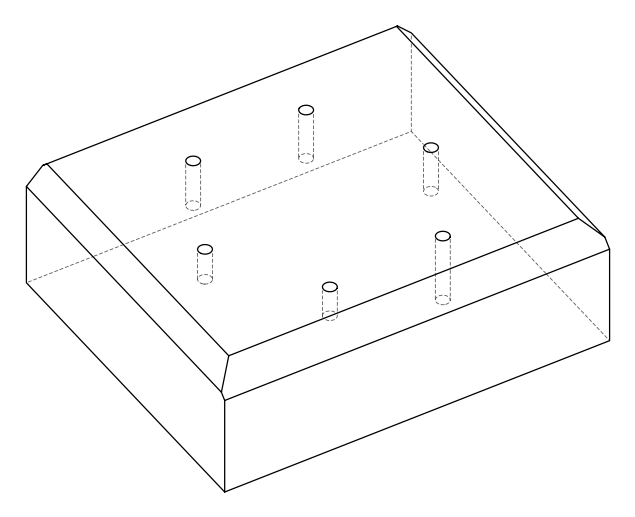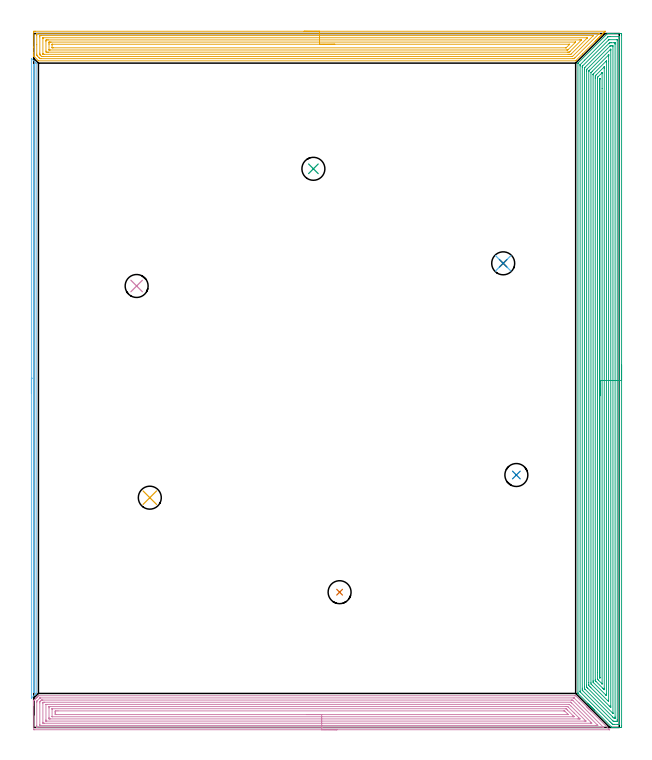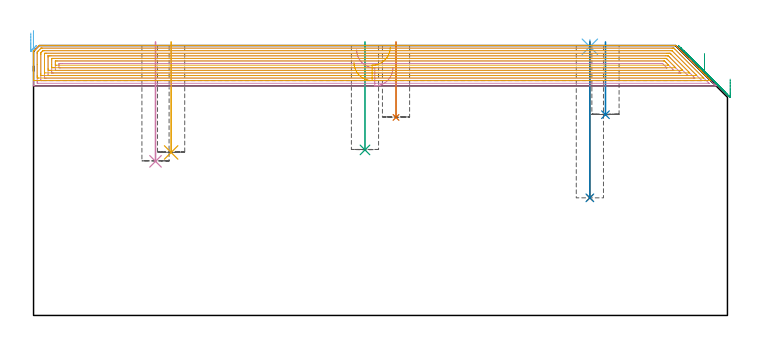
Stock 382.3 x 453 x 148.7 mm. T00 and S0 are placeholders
(PLAN: 12 operations, 4 tool changes, 91.8 min)
(1 INDEXABLE_INSERT_DRILL_BLIND_HOLE_FROM_SOLID | STEP1POCKET | NXT0302_001 | 0.17 min | 6949 mm3)
(2 INDEXABLE_INSERT_DRILL_BLIND_HOLE_FROM_SOLID_1 | STEP1POCKET_1 | NXT0302_001 | 0.16 min | 6683 mm3)
(3 INDEXABLE_INSERT_DRILL_BLIND_HOLE_FROM_SOLID_2 | STEP1POCKET_3 | NXT0302_001 | 0.24 min | 10103 mm3)
(4 INDEXABLE_INSERT_DRILL_BLIND_HOLE_FROM_SOLID_3 | STEP1POCKET_4 | NXT0302_001 | 0.26 min | 11212 mm3)
(5 INDEXABLE_INSERT_DRILL_BLIND_HOLE_FROM_SOLID_4 | STEP1POCKET_5 | NXT0302_001 | 0.25 min | 10348 mm3)
(6 SPOT_DRILL | STEP1POCKET_2 | NXT0321_9005460120000 | 0.03 min | 2 mm3)
(7 DRILL_BLIND_HOLE_INTO_CENTER | STEP1POCKET_2 | UGT0301_493 | 0.35 min | 6141 mm3)
(8 DRILL_TO_ENLARGE_BLIND_HOLE | STEP1POCKET_2 | UGT0301_375 | 0.35 min | 8643 mm3)
(9 AREA_MILL | FG_CHAMFER_SURFACE | UGT0205_001 | 38.74 min | 183742 mm3)
(10 AREA_MILL_1 | FG_CHAMFER_SURFACE_1 | UGT0205_001 | 23.76 min | 89174 mm3)
(11 AREA_MILL_2 | FG_CHAMFER_SURFACE_2 | UGT0205_001 | 20.71 min | 67162 mm3)
(12 AREA_MILL_3 | FG_CHAMFER_SURFACE_3 | UGT0205_001 | 6.77 min | 1988 mm3)
(TOOL NXT0302_001 | Index. Insert Drill 15mm [880-D1500L20-05] | D15 PA176 FL75 Z2)
(TOOL NXT0321_9005460120000 | NC Spot Drill, 142deg, 12mm, Carbide, Uncoated | D12 PA142 FL30 Z2)
(TOOL UGT0301_493 | Carbide Drill 9.8 mm | D9.8 PA118 FL87 Z2)
(TOOL UGT0301_375 | Twist Drill Flat Bottom 15 mm | D15 PA180 FL120 Z2)
(TOOL UGT0205_001 | Chamfer Mill 20 x 3 x 45 deg. | D20 FL50 Z2)
(OP 1 INDEXABLE_INSERT_DRILL_BLIND_HOLE_FROM_SOLID)
G17 G21 G94 G90
T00 M6
G54
G17 G0 G90 X199.7 Y88.3 S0 M3
G43 Z158.7 H1
G94 G81 G98 Z109.1 F250. R150.7
G80
M5
M2
(OP 2 INDEXABLE_INSERT_DRILL_BLIND_HOLE_FROM_SOLID_1)
G17 G21 G94 G90
T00 M6
G54
G17 G0 G90 X315.1 Y164.8 S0 M3
G43 Z158.7 H1
G94 G81 G98 Z110.6 F250. R150.7
G80
M5
M2
(OP 3 INDEXABLE_INSERT_DRILL_BLIND_HOLE_FROM_SOLID_2)
G17 G21 G94 G90
T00 M6
G54
G17 G0 G90 X182.6 Y364.7 S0 M3
G43 Z158.7 H1
G94 G81 G98 Z91.2 F250. R150.7
G80
M5
M2
(OP 4 INDEXABLE_INSERT_DRILL_BLIND_HOLE_FROM_SOLID_3)
G17 G21 G94 G90
T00 M6
G54
G17 G0 G90 X67.2 Y288.2 S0 M3
G43 Z158.7 H1
G94 G81 G98 Z84.9 F250. R150.7
G80
M5
M2
(OP 5 INDEXABLE_INSERT_DRILL_BLIND_HOLE_FROM_SOLID_4)
G17 G21 G94 G90
T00 M6
G54
G17 G0 G90 X75.8 Y150. S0 M3
G43 Z158.7 H1
G94 G81 G98 Z89.8 F250. R150.7
G80
M5
M2
(OP 6 SPOT_DRILL)
G17 G21 G94 G90
T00 M6
G54
G17 G0 G90 X306.5 Y303. S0 M3
G43 Z158.7 H0
G94 G81 G98 Z148.046 F250. R151.7
G80
M5
M2
(OP 7 DRILL_BLIND_HOLE_INTO_CENTER)
G17 G21 G94 G90
T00 M6
G54
G17 G0 G90 X306.5 Y303. S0 M3
G43 Z158.7 H0
G94 G81 G98 Z64.8 F250. R150.7
G80
M5
M2
(OP 8 DRILL_TO_ENLARGE_BLIND_HOLE)
G17 G21 G94 G90
T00 M6
G54
G17 G0 G90 X306.5 Y303. S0 M3
G43 Z158.7 H0
G94 G73 G98 Z64.8 F250. Q13.983 R150.7
G80
M5
M2
(OP 9 AREA_MILL)
G17 G21 G94 G90
T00 M6
G54
G17 G0 G90 X383.8 Y236.5 S1061 M3
G43 Z158.7 H0
Z130.2
G94 G1 Y236.462 Z129.328 F250.
Y236.348 Z128.463
Y236.159 Z127.612
Y235.897 Z126.78
Y235.563 Z125.974
Y235.16 Z125.2
Y234.692 Z124.464
Y234.16 Z123.772
Y233.571 Z123.129
Y232.928 Z122.54
Y232.236 Z122.008
Y231.5 Z121.54
Y230.726 Z121.137
Y229.92 Z120.803
Y229.088 Z120.541
Y228.237 Z120.352
Y227.372 Z120.238
Y226.5 Z120.2
Y0.984
X383.799 Y0.611 Z120.201
X383.794 Y0.097 Z120.203
X383.791 Y0.008 Z120.205
X383.284 Y0. Z120.712
X380.626 Z123.368
X380.066 Z123.931
X379.74 Z124.256
X379.18 Z124.816
X378.854 Z125.141
X377.851 Z126.149
X377.525 Y0.008 Z126.475
X377.501 Y0.01 Z126.498
X377.336 Y0.165 Z126.664
X377.318 Y0.182 Z126.682
X366.174 Y11.325 Z137.824
X366.006 Y11.492 Z137.989
X365.84 Y11.659 Z138.158
X365.728 Y11.771 Z138.27
X365.563 Y11.935 Z138.432
X365.401 Y12.098 Z138.597
X365.281 Y12.218 Z138.717
X365.12 Y12.378 Z138.875
X364.961 Y12.538 Z139.037
X364.835 Y12.664 Z139.163
X364.677 Y12.821 Z139.318
X364.521 Y12.978 Z139.477
X364.388 Y13.111 Z139.61
X364.234 Y13.264 Z139.762
X364.081 Y13.417 Z139.916
X363.942 Y13.557 Z140.056
X363.791 Y13.707 Z140.205
X363.642 Y13.857 Z140.356
X363.495 Y14.004 Z140.502
X363.348 Y14.15 Z140.648
X363.202 Y14.297 Z140.796
X363.049 Y14.45 Z140.949
X362.905 Y14.593 Z141.091
X362.762 Y14.736 Z141.235
X362.603 Y14.896 Z141.395
X362.462 Y15.036 Z141.534
X362.323 Y15.176 Z141.675
X362.156 Y15.343 Z141.842
X362.019 Y15.479 Z141.977
X361.883 Y15.616 Z142.115
X361.71 Y15.789 Z142.288
X355.46 Y22.039 Z148.538
X355.365 Y22.139 Z148.633
X355.304 Y22.205 Z148.69
X355.3 Y22.931 Z148.7
Y433.64
X355.305 Y433.695 Z148.69
X355.315 Y433.713 Z148.681
X355.367 Y433.767 Z148.631
X374.447 Y452.847 Z129.552
X374.598 Y452.99 Z129.394
X374.747 Y452.999 Z129.246
X375.07 Y453. Z128.929
X375.542 Z128.457
X376.196 Z127.8
X377.408 Z126.589
X377.968 Z126.027
X378.574 Z125.421
X383.004 Z120.993
X383.284 Y452.997 Z120.713
X383.792 Y452.992 Z120.206
X383.795 Y452.904 Z120.203
X383.799 Y452.389 Z120.201
X383.8 Y451.869 Z120.2
Y226.5
X382.386 Z121.614
Y2.409
X382.384 Y2.177 Z121.616
X382.381 Y2.067 Z121.619
X382.379 Y2.021 Z121.621
X382.299 Y2.01 Z121.701
X381.903 Y2.002 Z122.097
X381.512 Y2.001 Z122.488
X381.019 Y2. Z122.981
X379.247 Z124.753
X378.854 Y2.001 Z125.146
X378.358 Y2.003 Z125.642
X377.968 Y2.01 Z126.032
X377.561 Y2.397 Z126.439
X377.082 Y2.87 Z126.918
X376.66 Y3.289 Z127.34
X376.196 Y3.754 Z127.804
X357.018 Y22.932 Z146.982
X356.827 Y23.127 Z147.173
X356.758 Y23.199 Z147.242
X356.722 Y23.24 Z147.278
X356.72 Y23.263 Z147.28
X356.717 Y23.372 Z147.283
X356.714 Y23.813 Z147.286
Y431.841
X356.716 Y432.294 Z147.284
X356.718 Y432.514 Z147.282
X356.721 Y432.623 Z147.279
X356.728 Y432.667 Z147.272
X356.752 Y432.696 Z147.248
X356.798 Y432.747 Z147.202
X359.707 Y435.657 Z144.293
X374.653 Y450.603 Z129.347
X374.986 Y450.929 Z129.014
X375.032 Y450.971 Z128.968
X375.065 Y450.99 Z128.935
X375.113 Y450.993 Z128.887
X375.309 Y450.997 Z128.691
X375.802 Y451. Z128.198
X376.196 Z127.804
X382.005 Z121.995
X382.252 Y450.997 Z121.748
X382.356 Y450.993 Z121.644
X382.373 Y450.991 Z121.627
X382.379 Y450.979 Z121.621
X382.382 Y450.93 Z121.618
X382.384 Y450.825 Z121.616
X382.386 Y450.616 Z121.614
Y226.5
X380.972 Z123.028
X380.971 Y5.075 Z123.029
X380.97 Y4.728 Z123.03
X380.966 Y4.182 Z123.034
X380.965 Y4.018 Z123.035
X380.801 Y4.006 Z123.199
X380.626 Y4.003 Z123.374
X379.921 Y4. Z124.079
X379.74 Z124.26
X379.034 Y4.001 Z124.966
X378.854 Y4.004 Z125.146
X378.673 Y4.01 Z125.327
X378.38 Y4.032 Z125.62
X378.221 Y4.182 Z125.779
X377.968 Y4.433 Z126.032
X358.474 Y23.925 Z145.526
X358.278 Y24.124 Z145.722
X358.181 Y24.226 Z145.819
X358.136 Y24.275 Z145.864
X358.134 Y24.37 Z145.866
X358.13 Y24.718 Z145.87
X358.129 Y25.066 Z145.871
X358.128 Y25.611 Z145.872
X358.129 Y430.961 Z145.871
X358.13 Y431.308 Z145.87
X358.134 Y431.581 Z145.866
X358.135 Y431.612 Z145.865
X358.148 Y431.637 Z145.852
X358.202 Y431.695 Z145.798
X358.353 Y431.854 Z145.647
X375.317 Y448.818 Z128.683
X375.496 Y448.985 Z128.504
X375.834 Y448.995 Z128.166
X376.016 Y448.999 Z127.984
X380.626 Z123.374
X380.807 Y448.997 Z123.193
X380.927 Y448.993 Z123.073
X380.965 Y448.99 Z123.035
X380.967 Y448.975 Z123.033
X380.969 Y448.934 Z123.031
X380.971 Y448.818 Z123.029
X380.972 Y226.5 Z123.028
X379.557 Z124.443
Y6.861
X379.553 Y6.156 Z124.447
X379.55 Y6.052 Z124.45
X379.542 Y6.01 Z124.458
X379.494 Y6.008 Z124.506
X379.281 Y6.007 Z124.719
X378.854 Y6.01 Z125.146
X377.988 Y6.861 Z126.012
X377.968 Y6.881 Z126.032
X360.014 Y24.836 Z143.986
X359.775 Y25.079 Z144.225
X359.613 Y25.248 Z144.387
X359.549 Y25.321 Z144.451
X359.548 Y25.339 Z144.452
X359.544 Y25.425 Z144.456
X359.543 Y25.611 Z144.457
Y26.32
Y429.884
X359.545 Y430.068 Z144.455
X359.549 Y430.422 Z144.451
X359.553 Y430.592 Z144.447
X359.638 Y430.681 Z144.362
X359.91 Y430.961 Z144.09
X375.644 Y446.695 Z128.356
X375.829 Y446.877 Z128.171
X375.897 Y446.942 Z128.103
X375.936 Y446.975 Z128.064
X375.983 Y446.99 Z128.017
X376.196 Y446.999 Z127.804
X376.228 Y447. Z127.772
X377.082 Z126.918
X378.886 Z125.114
X379.29 Y446.997 Z124.71
X379.492 Y446.993 Z124.508
X379.541 Y446.99 Z124.459
X379.551 Y446.983 Z124.449
X379.553 Y446.966 Z124.447
X379.555 Y446.902 Z124.445
X379.557 Y446.323 Z124.443
Y446.139
Y226.5
X378.143 Z125.857
Y9.539
X378.142 Y9.364 Z125.858
X378.138 Y9.187 Z125.862
X378.137 Y9.176 Z125.863
X378.131 Y9.179 Z125.869
X378.093 Y9.21 Z125.907
X378.037 Y9.262 Z125.963
X361.688 Y25.611 Z142.312
X361.132 Y26.173 Z142.868
X360.971 Y26.339 Z143.029
X360.964 Y26.503 Z143.036
X360.96 Y26.677 Z143.04
X360.957 Y27.396 Z143.043
Y27.573
Y428.459
X360.958 Y429.175 Z143.042
X360.959 Y429.35 Z143.041
X360.964 Y429.527 Z143.036
X360.97 Y429.56 Z143.03
X360.984 Y429.578 Z143.016
X361.022 Y429.621 Z142.978
X361.132 Y429.734 Z142.868
X375.975 Y444.576 Z128.025
X376.196 Y444.795 Z127.804
X376.347 Y444.94 Z127.653
X376.39 Y444.98 Z127.61
X376.448 Y444.992 Z127.552
X377.082 Y444.998 Z126.918
X377.326 Y445. Z126.674
X377.968 Y444.997 Z126.032
X378.059 Y444.994 Z125.941
X378.114 Y444.99 Z125.886
X378.136 Y444.978 Z125.864
X378.143 Y444.354 Z125.857
Y226.5
X376.729 Z127.271
X376.728 Y14.004 Z127.272
X376.726 Y13.469 Z127.274
X376.722 Y13.111 Z127.278
X376.715 Y13.044 Z127.285
X376.642 Y13.111 Z127.358
X376.196 Y13.553 Z127.804
X375.744 Y14.004 Z128.256
X363.791 Y25.957 Z140.209
X363.246 Y26.503 Z140.754
X362.905 Y26.852 Z141.095
X362.378 Y27.396 Z141.622
X362.373 Y27.931 Z141.627
X362.371 Y29.182 Z141.629
X362.372 Y428.282 Z141.628
X362.373 Y428.417 Z141.627
X362.376 Y428.483 Z141.624
X362.378 Y428.513 Z141.622
X362.394 Y428.534 Z141.606
X362.522 Y428.668 Z141.478
X362.905 Y429.057 Z141.095
X362.963 Y429.116 Z141.037
X376.416 Y442.568 Z127.584
X376.527 Y442.675 Z127.473
X376.603 Y442.744 Z127.397
X376.722 Y442.847 Z127.278
X376.726 Y442.689 Z127.274
X376.728 Y442.568 Z127.272
X376.729 Y442.366 Z127.271
Y442.03
Y226.5
X375.315 Z128.685
Y17.575
X375.309 Y16.9 Z128.691
X374.623 Y17.575 Z129.377
X364.677 Y27.521 Z139.323
X363.913 Y28.289 Z140.087
X363.791 Y28.419 Z140.209
X363.785 Y29.182 Z140.215
X363.786 Y427.395 Z140.214
X363.791 Y427.481 Z140.209
X364.677 Y428.38 Z139.323
X375.294 Y438.996 Z128.706
X375.304 Y439.002 Z128.696
X375.309 Y439. Z128.691
X375.312 Y438.996 Z128.688
X375.314 Y438.992 Z128.686
X375.315 Y438.104 Z128.685
Y434.797
Y226.5
X373.901 Z130.1
X373.9 Y22.039
Y21.674
X373.896 Y21.146 Z130.104
X373.893 Y20.787 Z130.107
X373.537 Y21.112 Z130.463
X373.501 Y21.146 Z130.499
X365.466 Y29.182 Z138.534
X365.368 Y29.287 Z138.632
X365.206 Y29.462 Z138.794
X365.204 Y29.543 Z138.796
X365.201 Y30.075 Z138.799
X365.2 Y30.441 Z138.8
Y425.97
X365.201 Y426.233 Z138.799
X365.204 Y426.365 Z138.796
X365.207 Y426.428 Z138.793
X365.215 Y426.457 Z138.785
X365.248 Y426.497 Z138.752
X365.404 Y426.656 Z138.596
X365.563 Y426.816 Z138.437
X373.537 Y434.789 Z130.463
X373.858 Y435.102 Z130.142
X373.892 Y435.133 Z130.108
X373.896 Y435.097 Z130.104
X373.898 Y435.061 Z130.102
X373.9 Y434.532 Z130.1
X373.901 Y434.166 Z130.099
Y226.5 Z130.1
X372.486 Z131.514
Y25.611
X372.484 Y24.887 Z131.516
X372.481 Y24.718 Z131.519
X372.478 Y24.63 Z131.522
X372.452 Y24.652 Z131.548
X372.381 Y24.718 Z131.619
X371.765 Y25.331 Z132.235
X371.485 Y25.611 Z132.515
X367.023 Y30.075 Z136.977
X366.706 Y30.4 Z137.294
X366.621 Y30.489 Z137.379
X366.618 Y30.53 Z137.382
X366.616 Y30.62 Z137.384
X366.614 Y30.801 Z137.386
Y30.968
Y423.818
X366.615 Y424.543 Z137.385
X366.617 Y424.711 Z137.383
X366.63 Y425.422 Z137.37
X366.804 Y425.604 Z137.196
X367.069 Y425.872 Z136.931
X367.335 Y426.139 Z136.665
X372.157 Y430.961 Z131.843
X372.259 Y431.061 Z131.741
X372.409 Y431.205 Z131.591
X372.474 Y431.266 Z131.526
X372.481 Y431.133 Z131.519
X372.484 Y430.961 Z131.516
X372.486 Y430.783 Z131.514
Y430.234
Y226.5
X371.072 Z132.928
Y28.663
X371.071 Y28.56 Z132.929
X371.069 Y28.491 Z132.931
X371.067 Y28.485 Z132.933
X371.065 Z132.935
X371.05 Y28.497 Z132.95
X368.578 Y30.968 Z135.422
X368.221 Y31.33 Z135.779
X368.092 Y31.465 Z135.908
X368.035 Y31.541 Z135.965
X368.032 Y31.666 Z135.968
X368.029 Y31.86 Z135.971
X368.028 Y35.808 Z135.972
Y424.012
X368.029 Y424.207 Z135.971
X368.033 Y424.336 Z135.967
X368.035 Y424.378 Z135.965
X368.045 Y424.392 Z135.955
X368.071 Y424.423 Z135.929
X368.221 Y424.575 Z135.779
X368.288 Y424.643 Z135.712
X371.036 Y427.39 Z132.964
X371.052 Y427.399 Z132.948
X371.065 Y427.404 Z132.935
X371.067 Y427.39 Z132.933
X371.071 Y427.264 Z132.929
X371.072 Y417.122 Z132.928
Y226.5
X369.658 Z134.342
X369.657 Y32.536 Z134.343
X369.656 Y32.427 Z134.344
X369.653 Y32.357 Z134.347
X369.651 Y32.354 Z134.349
X369.647 Z134.353
X369.628 Y32.371 Z134.372
X369.552 Y32.449 Z134.448
X369.478 Y32.529 Z134.522
X369.449 Y32.576 Z134.551
X369.446 Y32.645 Z134.554
X369.444 Y32.753 Z134.556
X369.443 Y32.971 Z134.557
X369.442 Y33.308 Z134.558
X369.443 Y422.587 Z134.557
X369.444 Y422.925 Z134.556
X369.448 Y423.216 Z134.552
X369.45 Y423.343 Z134.55
X369.511 Y423.411 Z134.489
X369.574 Y423.477 Z134.426
X369.613 Y423.515 Z134.387
X369.643 Y423.539 Z134.357
X369.651 Y423.544 Z134.349
X369.652 Y423.527 Z134.348
X369.656 Y423.426 Z134.344
X369.658 Y423.263 Z134.342
Y226.5
Y225.628 Z134.38
Y224.764 Z134.494
Y223.912 Z134.683
Y223.08 Z134.945
Y222.274 Z135.279
Y221.5 Z135.682
Y220.764 Z136.151
Y220.072 Z136.682
Y219.429 Z137.271
Y218.84 Z137.914
Y218.309 Z138.606
Y217.84 Z139.342
Y217.437 Z140.116
Y217.103 Z140.922
Y216.841 Z141.754
Y216.652 Z142.606
Y216.538 Z143.471
Y216.5 Z144.342
G0 Z158.7
M5
M2
(OP 10 AREA_MILL_1)
G17 G21 G94 G90
T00 M6
G54
G17 G0 G90 X198. Y-1.5 S1061 M3
G43 Z158.7 H0
Z136.5
G94 G1 X197.962 Z135.628 F250.
X197.848 Z134.764
X197.659 Z133.912
X197.397 Z133.08
X197.063 Z132.274
X196.66 Z131.5
X196.192 Z130.764
X195.66 Z130.072
X195.071 Z129.429
X194.428 Z128.84
X193.736 Z128.308
X193. Z127.84
X192.226 Z127.437
X191.42 Z127.103
X190.588 Z126.841
X189.736 Z126.652
X188.872 Z126.538
X188. Z126.5
X0.632
X0.23 Y-1.497 Z126.502
X0.01 Y-1.492 Z126.506
X0. Y-1.27 Z126.728
Y14.28 Z142.275
Y14.905 Z142.899
Y15.424 Z143.42
Y15.789 Z143.785
Y16.308 Z144.304
Y16.674 Z144.668
Y17.451 Z145.45
Y17.505 Z145.503
X0.002 Y17.558 Z145.555
X0.006 Y17.594 Z145.592
X0.036 Y17.636 Z145.635
X0.172 Y17.773 Z145.772
X0.251 Y17.852 Z145.849
X0.334 Y17.934 Z145.933
X0.464 Y18.064 Z146.063
X0.546 Y18.147 Z146.143
X0.632 Y18.232 Z146.232
X0.755 Y18.355 Z146.355
X0.84 Y18.442 Z146.438
X1.444 Y19.044 Z147.043
X1.526 Y19.127 Z147.126
X1.724 Y19.326 Z147.322
X1.825 Y19.425 Z147.424
X1.921 Y19.521 Z147.521
X2.019 Y19.621 Z147.617
X2.123 Y19.723 Z147.722
X2.213 Y19.813 Z147.812
X2.314 Y19.916 Z147.912
X2.421 Y20.021 Z148.02
X3.052 Y20.652 Z148.651
X3.075 Y20.674 Z148.669
X3.105 Y20.698 Z148.685
X3.315 Y20.7 Z148.7
X353.009
X353.795 Y20.694 Z148.692
X353.845 Y20.655 Z148.655
X360.923 Y13.579 Z141.575
X361.058 Y13.443 Z141.441
X361.226 Y13.275 Z141.272
X361.365 Y13.137 Z141.133
X361.505 Y12.996 Z140.994
X361.664 Y12.837 Z140.835
X361.807 Y12.695 Z140.69
X361.952 Y12.549 Z140.546
X362.101 Y12.4 Z140.398
X362.25 Y12.253 Z140.248
X362.4 Y12.101 Z140.099
X362.538 Y11.963 Z139.961
X362.692 Y11.81 Z139.806
X363.145 Y11.355 Z139.355
X363.443 Y11.058 Z139.056
X363.575 Y10.926 Z138.923
X363.948 Y10.552 Z138.551
X375.512 Y-1.01 Z126.986
X375.987 Y-1.486 Z126.512
X375.995 Y-1.498 Z126.5
X375.986 Y-1.499 Z126.499
X375.964 Y-1.5 Z126.5
X188.
Y-0.086 Z127.914
X2.379 Y-0.085 Z127.915
X2.021 Y-0.079 Z127.921
X2.01 Y0.037 Z128.037
X2.003 Y0.287 Z128.287
X2.001 Y0.758 Z128.758
X2. Y1.174 Z129.174
Y16.205 Z144.205
X2.001 Y16.674 Z144.674
X2.005 Y17.085 Z145.085
X2.01 Y17.146 Z145.146
X2.039 Y17.18 Z145.18
X2.12 Y17.265 Z145.265
X2.407 Y17.558 Z145.558
X3.748 Y18.898 Z146.898
X3.902 Y19.051 Z147.051
X4.026 Y19.174 Z147.174
X4.112 Y19.254 Z147.254
X4.136 Y19.274 Z147.274
X4.158 Y19.279 Z147.279
X4.21 Y19.283 Z147.283
X4.251 Y19.285 Z147.285
X352.155 Y19.286 Z147.286
X352.582 Y19.284 Z147.284
X352.689 Y19.282 Z147.282
X352.74 Y19.279 Z147.279
X352.764 Y19.274 Z147.274
X352.8 Y19.241 Z147.241
X353.009 Y19.04 Z147.04
X356.077 Y15.974 Z143.974
X371.79 Y0.259 Z128.259
X372.014 Y0.031 Z128.031
X372.112 Y-0.073 Z127.927
X372.116 Y-0.08 Z127.92
X372.106 Y-0.081 Z127.919
X372.062 Y-0.084 Z127.916
X371.972 Y-0.085 Z127.915
X371.79 Y-0.086 Z127.914
X188.
Y1.328 Z129.328
X4.527 Y1.329 Z129.329
X4.21 Y1.33 Z129.33
X4.104 Y1.332 Z129.332
X4.023 Y1.335 Z129.335
X4.01 Y1.343 Z129.343
X4.006 Y1.376 Z129.376
X4.003 Y1.435 Z129.435
X4.001 Y1.642 Z129.642
X4. Y1.849 Z129.849
X4.001 Y15.995 Z143.995
X4.01 Y16.674 Z144.674
X4.097 Y16.785 Z144.785
X4.21 Y16.906 Z144.906
X4.536 Y17.235 Z145.235
X4.857 Y17.558 Z145.558
X4.981 Y17.68 Z145.68
X5.104 Y17.798 Z145.798
X5.181 Y17.865 Z145.865
X5.249 Y17.867 Z145.867
X5.392 Y17.869 Z145.869
X5.681 Y17.871 Z145.871
X5.998
X350.904
X351.22 Y17.868 Z145.868
X351.537 Y17.864 Z145.864
X351.732 Y17.857 Z145.857
X352.115 Y17.486 Z145.486
X367.957 Y1.642 Z129.642
X368.213 Y1.384 Z129.384
X368.249 Y1.34 Z129.34
X368.248 Y1.335 Z129.335
X368.213 Y1.334 Z129.334
X367.635 Y1.329 Z129.329
X367.319
X366.742 Y1.328 Z129.328
X188.
Y2.743 Z130.743
X6.893
X6.673 Y2.744 Z130.744
X6.132 Y2.75 Z130.75
X6.01 Y2.756 Z130.756
X6.006 Y2.969 Z130.969
X6. Y3.409 Z131.409
Y15.788 Z143.788
X6.01 Y16.229 Z144.229
X6.123 Y16.362 Z144.362
X6.223 Y16.451 Z144.451
X6.893 Y16.456 Z144.456
X7.112 Y16.457 Z144.457
X350.545
X350.629 Y16.456 Z144.456
X350.67 Y16.453 Z144.453
X350.686 Y16.451 Z144.451
X350.768 Y16.374 Z144.374
X351.074 Y16.076 Z144.076
X351.22 Y15.931 Z143.931
X363.741 Y3.411 Z131.411
X364.176 Y2.968 Z130.968
X364.379 Y2.761 Z130.761
X364.283 Y2.75 Z130.75
X363.741 Y2.744 Z130.744
X363.522 Y2.743 Z130.743
X188.
Y4.157 Z132.157
X8.542
X8.262 Y4.159 Z132.159
X8.077 Y4.162 Z132.162
X8.015 Y4.164 Z132.164
X8.01 Y4.172 Z132.172
X8.006 Y4.199 Z132.199
X8.003 Y4.295 Z132.295
X8. Y4.968 Z132.968
X8.001 Y14.905 Z142.905
X8.003 Y14.989 Z142.989
X8.006 Y15.03 Z143.03
X8.008 Y15.035 Z143.035
X8.044 Y15.038 Z143.038
X8.123 Y15.041 Z143.041
X8.402 Y15.043 Z143.043
X8.542
X349.293 Y15.042 Z143.042
X349.431 Y15.041 Z143.041
X349.571 Y15.038 Z143.038
X349.656 Y15.034 Z143.034
X349.701 Y14.993 Z142.993
X349.793 Y14.905 Z142.905
X350.326 Y14.376 Z142.376
X350.681 Y14.021 Z142.021
X360.164 Y4.537 Z132.537
X360.401 Y4.295 Z132.295
X360.478 Y4.211 Z132.211
X360.519 Y4.163 Z132.163
X360.443 Y4.161 Z132.161
X360.302 Y4.158 Z132.158
X360.164 Y4.157 Z132.157
X359.409
X188.
Y5.571 Z133.571
X10.968
X10.47 Y5.573 Z133.573
X10.067 Y5.577 Z133.577
X10.01 Y5.58 Z133.58
X10.004 Y5.639 Z133.639
X10.001 Y6.063 Z134.063
X10. Y6.528 Z134.528
Y12.717 Z140.717
X10.002 Y13.137 Z141.137
X10.007 Y13.595 Z141.595
X10.013 Y13.622 Z141.622
X10.035 Y13.624 Z141.624
X10.097 Y13.627 Z141.627
X10.221 Y13.628 Z141.628
X10.47 Y13.629 Z141.629
X347.643
X348.041 Y13.627 Z141.627
X348.537 Y13.623 Z141.623
X348.604 Y13.622 Z141.622
X348.675 Y13.565 Z141.565
X348.823 Y13.422 Z141.422
X349.114 Y13.137 Z141.137
X352.846 Y9.407 Z137.407
X355.692 Y6.56 Z134.56
X356.188 Y6.063 Z134.063
X356.586 Y5.661 Z133.661
X356.661 Y5.579 Z133.579
X356.586 Y5.578 Z133.578
X356.188 Y5.573 Z133.573
X355.692 Y5.572 Z133.572
X355.295 Y5.571 Z133.571
X188.
Y6.985 Z134.985
X12.22 Y6.986 Z134.986
X12.055 Y6.99 Z134.99
X12.02 Y6.992 Z134.992
X12.01 Y7.01 Z135.01
X12.004 Y7.04 Z135.04
X12.002 Y7.073 Z135.073
X12. Y7.203 Z135.203
X12.001 Y11.88 Z139.88
X12.004 Y12.05 Z140.05
X12.01 Y12.186 Z140.186
X12.014 Y12.209 Z140.209
X12.02 Y12.211 Z140.211
X12.045 Y12.213 Z140.213
X12.259 Y12.215 Z140.215
X12.297
X347.215 Y12.214 Z140.214
X347.429 Y12.212 Z140.212
X347.535 Y12.209 Z140.209
X347.584 Y12.207 Z140.207
X347.643 Y12.154 Z140.154
X348.434 Y11.368 Z139.368
X348.537 Y11.266 Z139.266
X352.115 Y7.688 Z135.688
X352.73 Y7.062 Z135.062
X352.796 Y6.995 Z134.995
X352.72 Y6.992 Z134.992
X352.518 Y6.989 Z134.989
X352.115 Y6.985 Z134.985
X352.076
X188.
Y8.4 Z136.4
X14.942
X14.364 Y8.403 Z136.403
X14.047 Y8.407 Z136.407
X14.007 Y8.716 Z136.716
X14.002 Y8.76 Z136.76
X14. Y9.647 Z137.647
X14.003 Y10.484 Z138.484
X14.005 Y10.526 Z138.526
X14.047 Y10.793 Z138.793
X14.624 Y10.798 Z138.798
X15.836 Y10.8 Z138.8
X345.854
X346.431 Y10.798 Z138.798
X346.508 Y10.796 Z138.796
X346.543 Y10.794 Z138.794
X346.618 Y10.725 Z138.725
X346.748 Y10.603 Z138.603
X348.637 Y8.716 Z136.716
X348.734 Y8.616 Z136.616
X348.917 Y8.424 Z136.424
X348.932 Y8.404 Z136.404
X348.929 Y8.403 Z136.403
X348.903 Y8.401 Z136.401
X348.857 Y8.4 Z136.4
X188.
X187.128 Z136.438
X186.264 Z136.551
X185.412 Z136.74
X184.58 Z137.003
X183.774 Z137.336
X183. Z137.739
X182.264 Z138.208
X181.572 Z138.739
X180.929 Z139.328
X180.34 Z139.972
X179.808 Z140.664
X179.34 Z141.4
X178.937 Z142.173
X178.603 Z142.979
X178.341 Z143.811
X178.152 Z144.663
X178.038 Z145.528
X178. Z146.4
G0 Z158.7
M5
M2
(OP 11 AREA_MILL_2)
G17 G21 G94 G90
T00 M6
G54
G17 G0 G90 X176.55 Y454.5 S1061 M3
G43 Z158.7 H0
Z139.4
G94 G1 X176.588 Z138.528 F250.
X176.702 Z137.663
X176.891 Z136.812
X177.153 Z135.98
X177.487 Z135.174
X177.89 Z134.4
X178.359 Z133.664
X178.89 Z132.972
X179.479 Z132.329
X180.122 Z131.74
X180.814 Z131.208
X181.55 Z130.74
X182.324 Z130.337
X183.13 Z130.003
X183.962 Z129.741
X184.814 Z129.552
X185.678 Z129.438
X186.55 Z129.4
X373.071
X373.083 Y454.495 Z129.404
X373.071 Y454.474 Z129.424
X372.998 Y454.397 Z129.502
X372.965 Y454.364 Z129.535
X372.423 Y453.823 Z130.077
X372.243 Y453.641 Z130.255
X371.585 Y452.985 Z130.915
X371.364 Y452.762 Z131.134
X370.748 Y452.148 Z131.752
X370.687 Y452.087 Z131.813
X370.485 Y451.883 Z132.013
X369.91 Y451.31 Z132.589
X369.793 Y451.192 Z132.706
X369.606 Y451.004 Z132.892
X369.073 Y450.472 Z133.427
X368.727 Y450.125 Z133.771
X368.235 Y449.635 Z134.265
X368.005 Y449.404 Z134.494
X367.848 Y449.246 Z134.649
X367.693 Y449.092 Z134.805
X367.558 Y448.957 Z134.94
X367.408 Y448.806 Z135.089
X367.261 Y448.66 Z135.238
X367.111 Y448.51 Z135.387
X366.969 Y448.367 Z135.529
X366.828 Y448.227 Z135.67
X366.665 Y448.064 Z135.834
X366.529 Y447.927 Z135.969
X358.311 Y439.711 Z144.189
X354.15 Y435.549 Z148.348
X353.868 Y435.27 Z148.627
X353.794 Y435.204 Z148.689
X353.703 Y435.2 Z148.7
X3.307
X3.105 Y435.204 Z148.689
X2.92 Y435.38 Z148.52
X0.178 Y438.122 Z145.777
X0.048 Y438.256 Z145.642
X0.01 Y438.297 Z145.601
X0. Y438.958 Z144.941
Y440.365 Z143.531
Y444.146 Z139.75
Y453.817 Z130.081
X0.004 Y454.081 Z129.817
X0.01 Y454.492 Z129.405
X0.204 Y454.495 Z129.403
X0.625 Y454.499 Z129.401
X1.051 Y454.5 Z129.4
X186.55
Y453.086 Z130.814
X369.018 Y453.085 Z130.815
X369.159 Y453.081 Z130.819
X369.215 Y453.079 Z130.821
X369.208 Y453.068 Z130.832
X369.126 Y452.979 Z130.921
X369. Y452.85 Z131.05
X368.899 Y452.749 Z131.151
X353.527 Y437.377 Z146.523
X353.17 Y437.023 Z146.877
X352.81 Y436.67 Z147.23
X352.746 Y436.621 Z147.279
X352.687 Y436.619 Z147.281
X351.916 Y436.615 Z147.285
X351.798 Y436.614 Z147.286
X4.976 Y436.615 Z147.285
X4.201 Y436.62 Z147.28
X4.154 Y436.621 Z147.279
X4.103 Y436.659 Z147.241
X3.995 Y436.761 Z147.139
X3.784 Y436.967 Z146.933
X3.372 Y437.377 Z146.523
X2.493 Y438.256 Z145.644
X2.413 Y438.337 Z145.563
X2.02 Y438.742 Z145.158
X2.009 Y439.136 Z144.764
X2.001 Y439.54 Z144.36
X2. Y445.696 Z138.204
Y451.849 Z132.051
X2.003 Y452.323 Z131.577
X2.009 Y452.72 Z131.18
X2.035 Y453.079 Z130.821
X2.413 Y453.084 Z130.816
X2.532 Y453.085 Z130.815
X186.55 Y453.086 Z130.814
Y451.672 Z132.228
X365.092 Y451.671 Z132.229
X365.178 Y451.67 Z132.23
X365.324 Y451.666 Z132.234
X365.352 Y451.664 Z132.236
X365.339 Y451.644 Z132.256
X365.324 Y451.624 Z132.276
X365.233 Y451.533 Z132.367
X365.144 Y451.444 Z132.456
X351.916 Y438.215 Z145.685
X351.74 Y438.049 Z145.851
X351.724 Y438.035 Z145.865
X351.708 Y438.033 Z145.867
X351.667 Y438.03 Z145.87
X351.585 Y438.029 Z145.871
X351.254 Y438.028 Z145.872
X5.988 Y438.029 Z145.871
X5.324 Y438.03 Z145.87
X5.211 Y438.033 Z145.867
X5.186 Y438.035 Z145.865
X5.154 Y438.057 Z145.843
X5.095 Y438.108 Z145.792
X4.944 Y438.256 Z145.644
X4.201 Y439. Z144.9
X4.071 Y439.136 Z144.764
X4.028 Y439.183 Z144.717
X4.01 Y439.235 Z144.665
X4.004 Y439.329 Z144.571
X4. Y440.015 Z143.885
Y440.212 Z143.688
Y450.762 Z133.138
X4.002 Y451.444 Z132.456
X4.005 Y451.636 Z132.264
X4.01 Y451.663 Z132.237
X4.029 Y451.665 Z132.235
X4.085 Y451.669 Z132.231
X4.201 Y451.67 Z132.23
X4.863 Y451.672 Z132.228
X186.55
Y450.257 Z133.643
X360.854
X361.168 Y450.256 Z133.644
X361.36 Y450.253 Z133.647
X361.479 Y450.251 Z133.649
X361.401 Y450.161 Z133.739
X361.336 Y450.091 Z133.809
X360.936 Y449.685 Z134.215
X360.896 Y449.644 Z134.256
X351.145 Y439.894 Z144.006
X351.022 Y439.772 Z144.128
X350.696 Y439.456 Z144.444
X350.128 Y439.448 Z144.452
X349.814 Y439.445 Z144.455
X349.234 Y439.443 Z144.457
X348.922
X6.882
X6.569 Y439.444 Z144.456
X6.357 Y439.447 Z144.453
X6.251 Y439.45 Z144.45
X6.205 Y439.456 Z144.444
X6.171 Y439.488 Z144.412
X6.052 Y439.606 Z144.294
X6.021 Y439.64 Z144.26
X6.01 Y439.687 Z144.213
X6.006 Y439.792 Z144.108
X6. Y440.003 Z143.897
Y449.674 Z134.226
X6.004 Y450.119 Z133.781
X6.008 Y450.227 Z133.673
X6.01 Y450.248 Z133.652
X6.038 Y450.251 Z133.649
X6.107 Y450.254 Z133.646
X6.302 Y450.257 Z133.644
X186.55 Z133.643
Y448.843 Z135.057
X356.347
X357.243 Y448.841 Z135.059
X357.279 Y448.839 Z135.061
X357.596 Y448.806 Z135.094
X357.442 Y448.646 Z135.254
X357.279 Y448.478 Z135.422
X350.128 Y441.327 Z142.573
X349.907 Y441.111 Z142.789
X349.683 Y440.894 Z143.006
X349.269 Y440.86 Z143.04
X349.234 Y440.858 Z143.042
X348.378 Y440.857 Z143.043
X9.602
X8.707 Y440.858 Z143.042
X8.67 Y440.859 Z143.041
X8.01 Y440.894 Z143.006
X8.001 Y441.552 Z142.348
X8. Y447.927 Z135.973
X8.003 Y448.583 Z135.317
X8.01 Y448.806 Z135.094
X8.634 Y448.841 Z135.059
X8.67 Y448.842 Z135.058
X9.526 Y448.843 Z135.057
X186.55
Y447.429 Z136.471
X353.484
X353.703 Y447.427 Z136.473
X353.73 Y447.426 Z136.474
X353.753 Y447.423 Z136.477
X353.744 Y447.403 Z136.497
X353.728 Y447.381 Z136.519
X353.703 Y447.352 Z136.548
X349.003 Y442.652 Z141.248
X348.67 Y442.327 Z141.573
X348.622 Y442.282 Z141.618
X348.533 Y442.278 Z141.622
X348.34 Y442.275 Z141.625
X347.833 Y442.272 Z141.628
X10.845 Y442.271 Z141.629
X10.458 Y442.273 Z141.627
X10.071 Y442.276 Z141.624
X10.022 Y442.278 Z141.622
X10.009 Y442.283 Z141.617
X10.007 Y442.302 Z141.598
X10.003 Y442.382 Z141.518
X10.001 Y442.502 Z141.398
X10. Y442.652 Z141.248
Y445.74 Z138.16
Y446.619 Z137.281
X10.003 Y447.048 Z136.852
X10.006 Y447.273 Z136.627
X10.01 Y447.384 Z136.516
X10.023 Y447.422 Z136.478
X10.075 Y447.424 Z136.476
X10.458 Y447.427 Z136.473
X10.964 Y447.429 Z136.471
X11.352
X186.55
Y446.015 Z137.885
X349.391 Y446.014 Z137.886
X349.801 Y446.012 Z137.888
X349.867 Y446.01 Z137.89
X349.897 Y446.008 Z137.892
X349.886 Y445.994 Z137.906
X349.816 Y445.917 Z137.983
X349.733 Y445.831 Z138.069
X349.656 Y445.753 Z138.147
X347.883 Y443.981 Z139.919
X347.735 Y443.837 Z140.063
X347.615 Y443.723 Z140.177
X347.579 Y443.692 Z140.208
X347.538 Y443.69 Z140.21
X347.446 Y443.687 Z140.213
X347.289 Y443.686 Z140.214
X12.983
X12.246 Y443.69 Z140.21
X12.082 Y443.692 Z140.208
X12.009 Y443.7 Z140.2
X12.006 Y443.717 Z140.183
X12.002 Y443.771 Z140.129
X12. Y445.531 Z138.369
X12.001 Y445.773 Z138.127
X12.004 Y445.933 Z137.967
X12.008 Y445.991 Z137.909
X12.013 Y446.009 Z137.891
X12.017 Y446.011 Z137.889
X12.061 Y446.013 Z137.887
X12.246 Y446.014 Z137.886
X12.402 Y446.015 Z137.885
X186.55
X187.422 Z137.923
X188.287 Z138.037
X189.138 Z138.226
X189.97 Z138.488
X190.776 Z138.822
X191.55 Z139.225
X192.286 Z139.694
X192.978 Z140.225
X193.621 Z140.814
X194.21 Z141.457
X194.742 Z142.15
X195.21 Z142.885
X195.613 Z143.659
X195.947 Z144.465
X196.209 Z145.297
X196.398 Z146.149
X196.512 Z147.014
X196.55 Z147.885
G0 Z158.7
M5
M2
(OP 12 AREA_MILL_3)
G17 G21 G94 G90
T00 M6
G54
G17 G0 G90 X-1.5 Y217.95 S1061 M3
G43 Z158.7 H0
Z155.6
G94 G1 Y217.988 Z154.728 F250.
Y218.102 Z153.864
Y218.291 Z153.012
Y218.553 Z152.18
Y218.887 Z151.374
Y219.29 Z150.6
Y219.758 Z149.864
Y220.29 Z149.172
Y220.879 Z148.529
Y221.522 Z147.94
Y222.214 Z147.408
Y222.95 Z146.94
Y223.724 Z146.537
Y224.53 Z146.203
Y225.362 Z145.941
Y226.214 Z145.752
Y227.078 Z145.638
Y227.95 Z145.6
Y436.675
X-1.496 Y436.751 Z145.603
X-1.492 Y436.781 Z145.604
X-1.401 Y436.702 Z145.697
X1.357 Y433.943 Z148.457
X1.53 Y433.768 Z148.627
X1.596 Y433.695 Z148.689
X1.6 Y433.496 Z148.7
Y22.404
X1.596 Y22.205 Z148.689
X1.529 Y22.128 Z148.626
X1.15 Y21.75 Z148.25
X-1.401 Y19.198 Z145.697
X-1.492 Y19.119 Z145.604
X-1.496 Y19.149 Z145.603
X-1.5 Y19.225 Z145.6
Y227.95
X-0.086 Z147.014
X-0.085 Y432.295 Z147.015
X-0.084 Y432.603 Z147.016
X-0.08 Y432.882 Z147.02
X-0.079 Y432.912 Z147.021
X-0.048 Y432.887 Z147.052
X0.047 Y432.794 Z147.147
X0.143 Y432.696 Z147.243
X0.179 Y432.645 Z147.279
X0.18 Y432.603 Z147.28
X0.184 Y432.296 Z147.284
X0.185 Y432.016 Z147.285
X0.186 Y431.709 Z147.286
X0.185 Y23.884 Z147.285
X0.184 Y23.606 Z147.284
X0.18 Y23.297 Z147.28
X0.179 Y23.252 Z147.279
X0.135 Y23.197 Z147.235
X-0.051 Y23.005 Z147.049
X-0.077 Y22.982 Z147.023
X-0.08 Y22.983 Z147.02
X-0.083 Y22.987 Z147.017
X-0.085 Y23.297 Z147.015
X-0.086 Y23.577 Z147.014
Y227.95
Y228.822 Z147.052
Y229.686 Z147.166
Y230.538 Z147.355
Y231.37 Z147.617
Y232.176 Z147.951
Y232.95 Z148.354
Y233.686 Z148.823
Y234.378 Z149.354
Y235.021 Z149.943
Y235.61 Z150.586
Y236.142 Z151.278
Y236.61 Z152.014
Y237.013 Z152.788
Y237.347 Z153.594
Y237.609 Z154.426
Y237.798 Z155.278
Y237.912 Z156.143
Y237.95 Z157.014
G0 Z158.7
M5
M2
